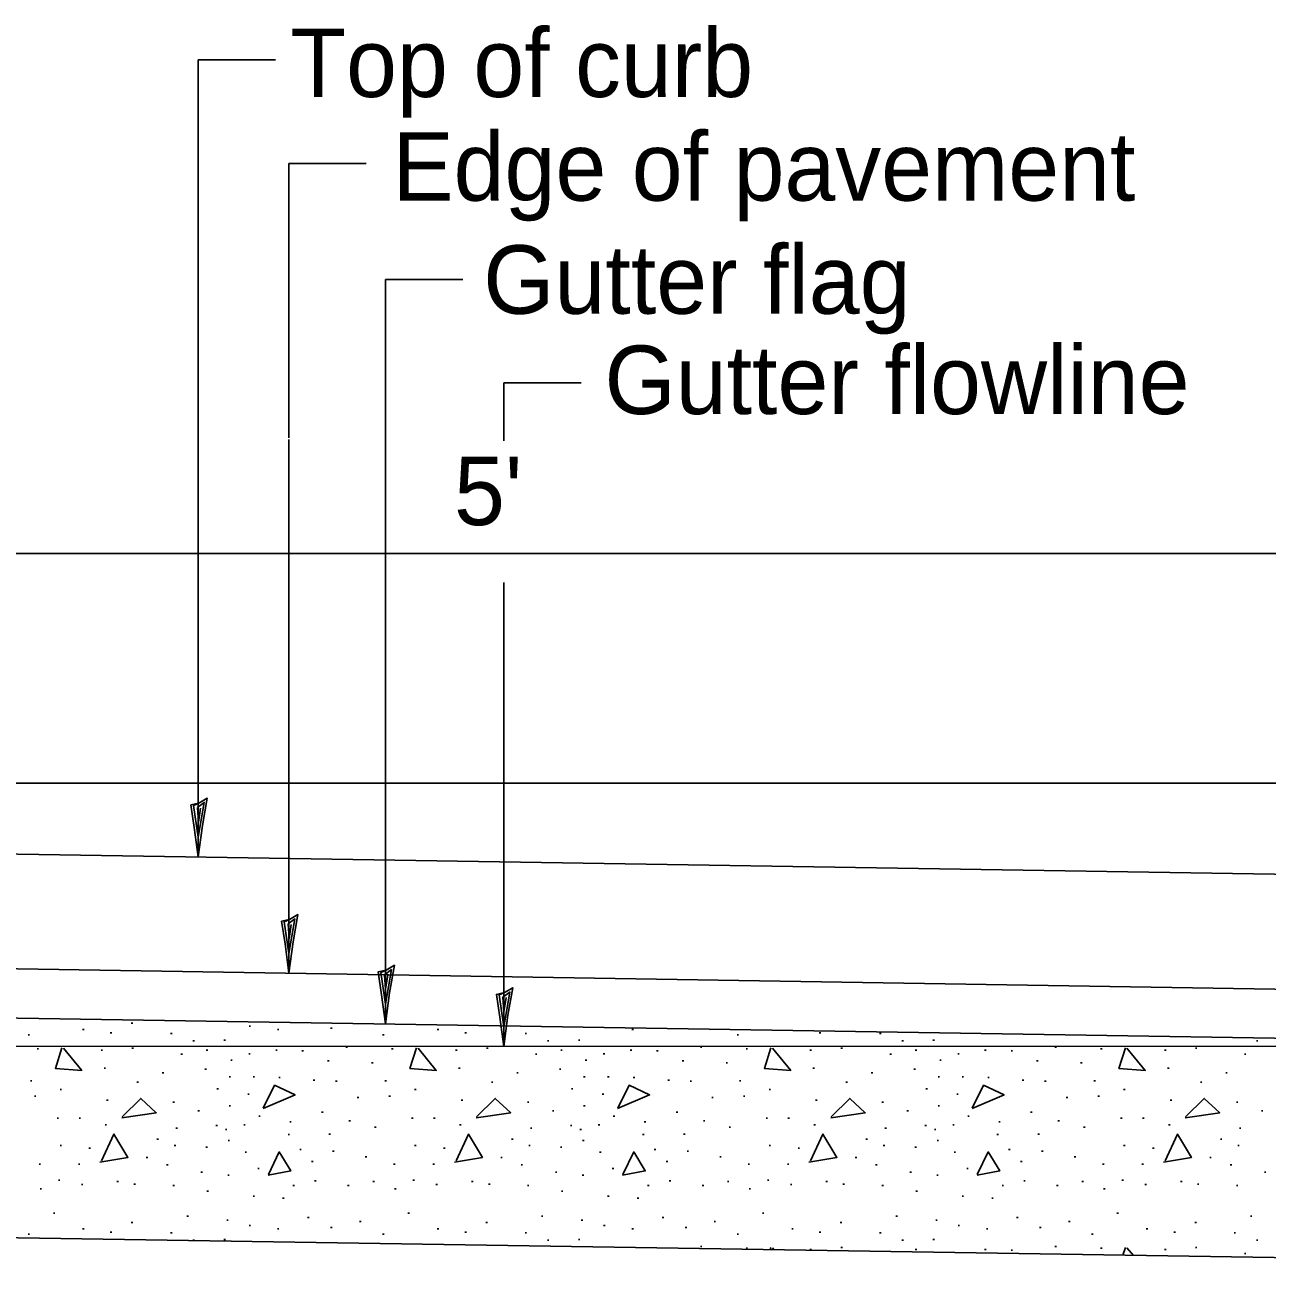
# Model space of a CAD drawing. Extents: x 0 to 2.83, y 0 to 1.83.
# Drawn here: x 1.1882 to 1.4, y 0.4586 to 0.6699 of the extents above; entities that cross this region are included whole.
import ezdxf

# ---------------------------------------------------------------- set-up
doc = ezdxf.new("R2010")
doc.units = 0
doc.layers.add('RD_Pr_Roadway_Notes', color=7, linetype='Continuous')
doc.layers.add('SH_General_Details', color=7, linetype='Continuous')

msp = doc.modelspace()

# ---------------------------------------------------------------- linework, layer by layer
at = {"layer": 'RD_Pr_Roadway_Notes'}
for p, q in [((1.23095, 0.6639), (1.21775, 0.6639)), ((1.21775, 0.6639), (1.21775, 0.52812)), ((1.24641, 0.64624), (1.23321, 0.64624)), ((1.23321, 0.64624), (1.23321, 0.59953)), ((1.26286, 0.62647), (1.24966, 0.62647)), ((1.24966, 0.62647), (1.24966, 0.59899)), ((1.28303, 0.60889), (1.26983, 0.60889)), ((1.26983, 0.60889), (1.26983, 0.59899)), ((1.23321, 0.59895), (1.23321, 0.5083)), ((1.24966, 0.59899), (1.24966, 0.49966)), ((1.26983, 0.57487), (1.26983, 0.49584))]:
    msp.add_line(p, q, dxfattribs=at)
for points in [[(1.21788, 0.5373), (1.21651, 0.53699), (1.2171, 0.53311), (1.21775, 0.52812), (1.21848, 0.53345), (1.2193, 0.53812), (1.21788, 0.5373), (1.21698, 0.53689), (1.21776, 0.53147), (1.2188, 0.5374), (1.21763, 0.53652), (1.21779, 0.53403), (1.21815, 0.53643)], [(1.23334, 0.51748), (1.23197, 0.51717), (1.23256, 0.51329), (1.23321, 0.5083), (1.23394, 0.51363), (1.23476, 0.5183), (1.23334, 0.51748), (1.23244, 0.51707), (1.23322, 0.51165), (1.23426, 0.51757), (1.23309, 0.5167), (1.23325, 0.51421), (1.23361, 0.51661)], [(1.24979, 0.50884), (1.24842, 0.50853), (1.24901, 0.50465), (1.24966, 0.49966), (1.25039, 0.50499), (1.25121, 0.50966), (1.24979, 0.50884), (1.24889, 0.50843), (1.24967, 0.50301), (1.25071, 0.50893), (1.24954, 0.50806), (1.2497, 0.50557), (1.25006, 0.50797)], [(1.26996, 0.50502), (1.26859, 0.50471), (1.26918, 0.50083), (1.26983, 0.49584), (1.27056, 0.50117), (1.27138, 0.50584), (1.26996, 0.50502), (1.26906, 0.50461), (1.26984, 0.49919), (1.27088, 0.50511), (1.26971, 0.50424), (1.26987, 0.50175), (1.27023, 0.50415)]]:
    msp.add_lwpolyline(points, dxfattribs=at)
at = {"layer": 'SH_General_Details'}
for p, q in [((1.23321, 0.59924), (1.23321, 0.59895)), ((1.08286, 0.57983), (1.48868, 0.57983)), ((1.48203, 0.52387), (0.43421, 0.5407)), ((1.08286, 0.5407), (1.49267, 0.5407)), ((1.48203, 0.5043), (0.43421, 0.52113)), ((1.08552, 0.5023), (1.48203, 0.49592)), ((1.20636, 0.49981), (1.20662, 0.49981)), ((1.18877, 0.49782), (1.18903, 0.49782)), ((1.19807, 0.49873), (1.19834, 0.49873)), ((1.20278, 0.49816), (1.20305, 0.49816)), ((1.21306, 0.49805), (1.21332, 0.49805)), ((1.22643, 0.4993), (1.2267, 0.4993)), ((1.23126, 0.49873), (1.23152, 0.49873)), ((1.24034, 0.49896), (1.2406, 0.49896)), ((1.24919, 0.49782), (1.24945, 0.49782)), ((1.25849, 0.49873), (1.25876, 0.49873)), ((1.26321, 0.49816), (1.26347, 0.49816)), ((1.27348, 0.49805), (1.27374, 0.49805)), ((1.29168, 0.49873), (1.29194, 0.49873)), ((1.30961, 0.49782), (1.30987, 0.49782)), ((1.32363, 0.49816), (1.32389, 0.49816)), ((1.3339, 0.49805), (1.33416, 0.49805)), ((1.48203, 0.49592), (1.08635, 0.49576)), ((1.20647, 0.49555), (1.20674, 0.49555)), ((1.21686, 0.4968), (1.21712, 0.4968)), ((1.22214, 0.49691), (1.2224, 0.49691)), ((1.24295, 0.49572), (1.24321, 0.49572)), ((1.2669, 0.49555), (1.26716, 0.49555)), ((1.27728, 0.4968), (1.27754, 0.4968)), ((1.28256, 0.49691), (1.28282, 0.49691)), ((1.30337, 0.49572), (1.30363, 0.49572)), ((1.32732, 0.49555), (1.32758, 0.49555)), ((1.3377, 0.4968), (1.33797, 0.4968)), ((1.34298, 0.49691), (1.34325, 0.49691)), ((1.36379, 0.49572), (1.36405, 0.49572)), ((1.38774, 0.49555), (1.388, 0.49555)), ((1.39812, 0.4968), (1.39839, 0.4968)), ((1.1903, 0.49544), (1.19056, 0.49544)), ((1.2012, 0.49521), (1.20146, 0.49521)), ((1.21482, 0.49453), (1.21508, 0.49453)), ((1.21913, 0.49521), (1.21939, 0.49521)), ((1.22331, 0.49351), (1.22357, 0.49351)), ((1.22637, 0.49459), (1.22664, 0.49459)), ((1.23097, 0.49521), (1.23123, 0.49521)), ((1.23545, 0.4951), (1.23572, 0.4951)), ((1.23982, 0.49339), (1.24009, 0.49339)), ((1.25072, 0.49544), (1.25098, 0.49544)), ((1.26162, 0.49521), (1.26188, 0.49521)), ((1.27524, 0.49453), (1.2755, 0.49453)), ((1.27955, 0.49521), (1.27982, 0.49521)), ((1.28373, 0.49351), (1.284, 0.49351)), ((1.2868, 0.49459), (1.28706, 0.49459)), ((1.29139, 0.49521), (1.29166, 0.49521)), ((1.29588, 0.4951), (1.29614, 0.4951)), ((1.30025, 0.49339), (1.30051, 0.49339)), ((1.31114, 0.49544), (1.31141, 0.49544)), ((1.32204, 0.49521), (1.3223, 0.49521)), ((1.33566, 0.49453), (1.33592, 0.49453)), ((1.33997, 0.49521), (1.34024, 0.49521)), ((1.34415, 0.49351), (1.34442, 0.49351)), ((1.34722, 0.49459), (1.34748, 0.49459)), ((1.35181, 0.49521), (1.35208, 0.49521)), ((1.3563, 0.4951), (1.35656, 0.4951)), ((1.36067, 0.49339), (1.36093, 0.49339)), ((1.37156, 0.49544), (1.37183, 0.49544)), ((1.38246, 0.49521), (1.38273, 0.49521)), ((1.39608, 0.49453), (1.39635, 0.49453)), ((1.20171, 0.49215), (1.20197, 0.49215)), ((1.21164, 0.49135), (1.2119, 0.49135)), ((1.2189, 0.49198), (1.21917, 0.49198)), ((1.24731, 0.49305), (1.24758, 0.49305)), ((1.26213, 0.49215), (1.26239, 0.49215)), ((1.27206, 0.49135), (1.27232, 0.49135)), ((1.27932, 0.49198), (1.27959, 0.49198)), ((1.30774, 0.49305), (1.308, 0.49305)), ((1.32255, 0.49215), (1.32281, 0.49215)), ((1.33248, 0.49135), (1.33274, 0.49135)), ((1.33975, 0.49198), (1.34001, 0.49198)), ((1.36816, 0.49305), (1.36842, 0.49305)), ((1.38297, 0.49215), (1.38323, 0.49215)), ((1.3929, 0.49135), (1.39317, 0.49135)), ((1.18916, 0.48999), (1.18943, 0.48999)), ((1.20732, 0.48976), (1.20759, 0.48976)), ((1.22303, 0.49067), (1.22329, 0.49067)), ((1.22711, 0.49067), (1.22738, 0.49067)), ((1.23148, 0.49056), (1.23174, 0.49056)), ((1.23738, 0.4901), (1.23765, 0.4901)), ((1.24119, 0.48993), (1.24145, 0.48993)), ((1.24958, 0.48999), (1.24985, 0.48999)), ((1.26775, 0.48976), (1.26801, 0.48976)), ((1.28345, 0.49067), (1.28371, 0.49067)), ((1.28753, 0.49067), (1.2878, 0.49067)), ((1.2919, 0.49056), (1.29217, 0.49056)), ((1.29781, 0.4901), (1.29807, 0.4901)), ((1.30161, 0.48993), (1.30187, 0.48993)), ((1.31001, 0.48999), (1.31027, 0.48999)), ((1.32817, 0.48976), (1.32843, 0.48976)), ((1.34387, 0.49067), (1.34413, 0.49067)), ((1.34796, 0.49067), (1.34822, 0.49067)), ((1.35233, 0.49056), (1.35259, 0.49056)), ((1.35823, 0.4901), (1.35849, 0.4901)), ((1.36203, 0.48993), (1.36229, 0.48993)), ((1.37043, 0.48999), (1.37069, 0.48999)), ((1.38859, 0.48976), (1.38885, 0.48976)), ((1.18985, 0.48738), (1.19011, 0.48738)), ((1.19422, 0.48851), (1.19448, 0.48851)), ((1.22095, 0.48863), (1.22121, 0.48863)), ((1.2262, 0.48772), (1.22647, 0.48772)), ((1.24488, 0.48715), (1.24514, 0.48715)), ((1.25027, 0.48738), (1.25053, 0.48738)), ((1.25464, 0.48851), (1.2549, 0.48851)), ((1.28137, 0.48863), (1.28163, 0.48863)), ((1.28663, 0.48772), (1.28689, 0.48772)), ((1.3053, 0.48715), (1.30556, 0.48715)), ((1.31069, 0.48738), (1.31095, 0.48738)), ((1.31506, 0.48851), (1.31532, 0.48851)), ((1.34179, 0.48863), (1.34205, 0.48863)), ((1.34705, 0.48772), (1.34731, 0.48772)), ((1.36572, 0.48715), (1.36598, 0.48715)), ((1.37111, 0.48738), (1.37138, 0.48738)), ((1.37548, 0.48851), (1.37574, 0.48851)), ((1.20216, 0.4867), (1.20242, 0.4867)), ((1.21346, 0.48636), (1.21372, 0.48636)), ((1.22303, 0.48573), (1.22329, 0.48573)), ((1.26258, 0.4867), (1.26285, 0.4867)), ((1.27388, 0.48636), (1.27414, 0.48636)), ((1.28345, 0.48573), (1.28371, 0.48573)), ((1.323, 0.4867), (1.32327, 0.4867)), ((1.3343, 0.48636), (1.33456, 0.48636)), ((1.34387, 0.48573), (1.34413, 0.48573)), ((1.38343, 0.4867), (1.38369, 0.4867)), ((1.39472, 0.48636), (1.39498, 0.48636)), ((1.1937, 0.48363), (1.19397, 0.48363)), ((1.19745, 0.48363), (1.19771, 0.48363)), ((1.21771, 0.48488), (1.21797, 0.48488)), ((1.22808, 0.48397), (1.22834, 0.48397)), ((1.23336, 0.48301), (1.23362, 0.48301)), ((1.2388, 0.48465), (1.23907, 0.48465)), ((1.24346, 0.48318), (1.24372, 0.48318)), ((1.25413, 0.48363), (1.25439, 0.48363)), ((1.25787, 0.48363), (1.25814, 0.48363)), ((1.27813, 0.48488), (1.2784, 0.48488)), ((1.2885, 0.48397), (1.28876, 0.48397)), ((1.29378, 0.48301), (1.29404, 0.48301)), ((1.29922, 0.48465), (1.29949, 0.48465)), ((1.30388, 0.48318), (1.30414, 0.48318)), ((1.31455, 0.48363), (1.31481, 0.48363)), ((1.31829, 0.48363), (1.31856, 0.48363)), ((1.33855, 0.48488), (1.33882, 0.48488)), ((1.34892, 0.48397), (1.34919, 0.48397)), ((1.3542, 0.48301), (1.35446, 0.48301)), ((1.35965, 0.48465), (1.35991, 0.48465)), ((1.3643, 0.48318), (1.36456, 0.48318)), ((1.37497, 0.48363), (1.37523, 0.48363)), ((1.37871, 0.48363), (1.37898, 0.48363)), ((1.39898, 0.48488), (1.39924, 0.48488)), ((1.20188, 0.4825), (1.20214, 0.4825)), ((1.21397, 0.48193), (1.21423, 0.48193)), ((1.22078, 0.48239), (1.22104, 0.48239)), ((1.2224, 0.4817), (1.22267, 0.4817)), ((1.22552, 0.4825), (1.22579, 0.4825)), ((1.23307, 0.48082), (1.23334, 0.48082)), ((1.24005, 0.48091), (1.24032, 0.48091)), ((1.24783, 0.4821), (1.24809, 0.4821)), ((1.2623, 0.4825), (1.26256, 0.4825)), ((1.27439, 0.48193), (1.27465, 0.48193)), ((1.2812, 0.48239), (1.28146, 0.48239)), ((1.28282, 0.4817), (1.28309, 0.4817)), ((1.28594, 0.4825), (1.28621, 0.4825)), ((1.29349, 0.48082), (1.29376, 0.48082)), ((1.30047, 0.48091), (1.30074, 0.48091)), ((1.30825, 0.4821), (1.30851, 0.4821)), ((1.32272, 0.4825), (1.32298, 0.4825)), ((1.33481, 0.48193), (1.33507, 0.48193)), ((1.34162, 0.48239), (1.34188, 0.48239)), ((1.34325, 0.4817), (1.34351, 0.4817)), ((1.34637, 0.4825), (1.34663, 0.4825)), ((1.35391, 0.48082), (1.35418, 0.48082)), ((1.36089, 0.48091), (1.36116, 0.48091)), ((1.36867, 0.4821), (1.36893, 0.4821)), ((1.38314, 0.4825), (1.38341, 0.4825)), ((1.39523, 0.48193), (1.39549, 0.48193)), ((1.19421, 0.47894), (1.19448, 0.47894)), ((1.21073, 0.48002), (1.211, 0.48002)), ((1.21368, 0.47894), (1.21394, 0.47894)), ((1.21907, 0.47866), (1.21934, 0.47866)), ((1.22285, 0.4798), (1.22312, 0.4798)), ((1.25464, 0.47894), (1.2549, 0.47894)), ((1.27115, 0.48002), (1.27142, 0.48002)), ((1.2741, 0.47894), (1.27437, 0.47894)), ((1.27949, 0.47866), (1.27976, 0.47866)), ((1.28328, 0.4798), (1.28354, 0.4798)), ((1.31506, 0.47894), (1.31532, 0.47894)), ((1.33157, 0.48002), (1.33184, 0.48002)), ((1.33452, 0.47894), (1.33479, 0.47894)), ((1.33992, 0.47866), (1.34018, 0.47866)), ((1.3437, 0.4798), (1.34396, 0.4798)), ((1.37548, 0.47894), (1.37574, 0.47894)), ((1.39199, 0.48002), (1.39226, 0.48002)), ((1.39495, 0.47894), (1.39521, 0.47894)), ((1.19915, 0.47849), (1.19942, 0.47849)), ((1.20891, 0.4769), (1.20918, 0.4769)), ((1.22575, 0.47781), (1.22601, 0.47781)), ((1.23506, 0.47826), (1.23532, 0.47826)), ((1.24067, 0.47798), (1.24094, 0.47798)), ((1.24624, 0.47701), (1.2465, 0.47701)), ((1.25957, 0.47849), (1.25984, 0.47849)), ((1.26933, 0.4769), (1.2696, 0.4769)), ((1.28617, 0.47781), (1.28644, 0.47781)), ((1.29548, 0.47826), (1.29574, 0.47826)), ((1.3011, 0.47798), (1.30136, 0.47798)), ((1.30666, 0.47701), (1.30692, 0.47701)), ((1.32, 0.47849), (1.32026, 0.47849)), ((1.32976, 0.4769), (1.33002, 0.4769)), ((1.34659, 0.47781), (1.34686, 0.47781)), ((1.3559, 0.47826), (1.35617, 0.47826)), ((1.36152, 0.47798), (1.36178, 0.47798)), ((1.36708, 0.47701), (1.36734, 0.47701)), ((1.38042, 0.47849), (1.38068, 0.47849)), ((1.39018, 0.4769), (1.39044, 0.4769)), ((1.19064, 0.47577), (1.1909, 0.47577)), ((1.19734, 0.47577), (1.1976, 0.47577)), ((1.21238, 0.47565), (1.21264, 0.47565)), ((1.21822, 0.4744), (1.21849, 0.4744)), ((1.22791, 0.47503), (1.22817, 0.47503)), ((1.2371, 0.47622), (1.23737, 0.47622)), ((1.25106, 0.47577), (1.25133, 0.47577)), ((1.25776, 0.47577), (1.25802, 0.47577)), ((1.2728, 0.47565), (1.27306, 0.47565)), ((1.27864, 0.4744), (1.27891, 0.4744)), ((1.28833, 0.47503), (1.28859, 0.47503)), ((1.29752, 0.47622), (1.29779, 0.47622)), ((1.31148, 0.47577), (1.31175, 0.47577)), ((1.31818, 0.47577), (1.31844, 0.47577)), ((1.33322, 0.47565), (1.33348, 0.47565)), ((1.33906, 0.4744), (1.33933, 0.4744)), ((1.34875, 0.47503), (1.34901, 0.47503)), ((1.35794, 0.47622), (1.35821, 0.47622)), ((1.3719, 0.47577), (1.37217, 0.47577)), ((1.3786, 0.47577), (1.37887, 0.47577)), ((1.39364, 0.47565), (1.39391, 0.47565)), ((1.39949, 0.4744), (1.39975, 0.4744)), ((1.19393, 0.47304), (1.1942, 0.47304)), ((1.19785, 0.4723), (1.19811, 0.4723)), ((1.20392, 0.47281), (1.20418, 0.47281)), ((1.20681, 0.47236), (1.20708, 0.47236)), ((1.2228, 0.47389), (1.22306, 0.47389)), ((1.23761, 0.47293), (1.23788, 0.47293)), ((1.24754, 0.47281), (1.24781, 0.47281)), ((1.25435, 0.47304), (1.25462, 0.47304)), ((1.25827, 0.4723), (1.25853, 0.4723)), ((1.26434, 0.47281), (1.26461, 0.47281)), ((1.26723, 0.47236), (1.2675, 0.47236)), ((1.28322, 0.47389), (1.28348, 0.47389)), ((1.29803, 0.47293), (1.2983, 0.47293)), ((1.30797, 0.47281), (1.30823, 0.47281)), ((1.31477, 0.47304), (1.31504, 0.47304)), ((1.31869, 0.4723), (1.31895, 0.4723)), ((1.32476, 0.47281), (1.32503, 0.47281)), ((1.32766, 0.47236), (1.32792, 0.47236)), ((1.34364, 0.47389), (1.34391, 0.47389)), ((1.35846, 0.47293), (1.35872, 0.47293)), ((1.36839, 0.47281), (1.36865, 0.47281)), ((1.3752, 0.47304), (1.37546, 0.47304)), ((1.37911, 0.4723), (1.37938, 0.4723)), ((1.38519, 0.47281), (1.38545, 0.47281)), ((1.38808, 0.47236), (1.38834, 0.47236)), ((1.19081, 0.47157), (1.19107, 0.47157)), ((1.21345, 0.47213), (1.21372, 0.47213)), ((1.21924, 0.47117), (1.21951, 0.47117)), ((1.22711, 0.47032), (1.22738, 0.47032)), ((1.23392, 0.47213), (1.23419, 0.47213)), ((1.24323, 0.47213), (1.24349, 0.47213)), ((1.25123, 0.47157), (1.2515, 0.47157)), ((1.27388, 0.47213), (1.27414, 0.47213)), ((1.27966, 0.47117), (1.27993, 0.47117)), ((1.28753, 0.47032), (1.2878, 0.47032)), ((1.29434, 0.47213), (1.29461, 0.47213)), ((1.30365, 0.47213), (1.30392, 0.47213)), ((1.31165, 0.47157), (1.31192, 0.47157)), ((1.3343, 0.47213), (1.33456, 0.47213)), ((1.34009, 0.47117), (1.34035, 0.47117)), ((1.34796, 0.47032), (1.34822, 0.47032)), ((1.35477, 0.47213), (1.35503, 0.47213)), ((1.36407, 0.47213), (1.36434, 0.47213)), ((1.37207, 0.47157), (1.37234, 0.47157)), ((1.39472, 0.47213), (1.39498, 0.47213)), ((1.23216, 0.46998), (1.23243, 0.46998)), ((1.29258, 0.46998), (1.29285, 0.46998)), ((1.35301, 0.46998), (1.35327, 0.46998)), ((1.19308, 0.46742), (1.19334, 0.46742)), ((1.20636, 0.46583), (1.20662, 0.46583)), ((1.21584, 0.46691), (1.2161, 0.46691)), ((1.22263, 0.46623), (1.22289, 0.46623)), ((1.23642, 0.46669), (1.23668, 0.46669)), ((1.24527, 0.466), (1.24554, 0.466)), ((1.2535, 0.46742), (1.25377, 0.46742)), ((1.26678, 0.46583), (1.26705, 0.46583)), ((1.27626, 0.46691), (1.27652, 0.46691)), ((1.28305, 0.46623), (1.28331, 0.46623)), ((1.29684, 0.46669), (1.2971, 0.46669)), ((1.30569, 0.466), (1.30596, 0.466)), ((1.31392, 0.46742), (1.31419, 0.46742)), ((1.3272, 0.46583), (1.32747, 0.46583)), ((1.33668, 0.46691), (1.33694, 0.46691)), ((1.34347, 0.46623), (1.34374, 0.46623)), ((1.35726, 0.46669), (1.35753, 0.46669)), ((1.36612, 0.466), (1.36638, 0.466)), ((1.37435, 0.46742), (1.37461, 0.46742)), ((1.38762, 0.46583), (1.38789, 0.46583)), ((1.3971, 0.46691), (1.39737, 0.46691)), ((1.48203, 0.45858), (1.11346, 0.4644)), ((1.18877, 0.46385), (1.18903, 0.46385)), ((1.19807, 0.46476), (1.19834, 0.46476)), ((1.20278, 0.46419), (1.20305, 0.46419)), ((1.21306, 0.46407), (1.21332, 0.46407)), ((1.22643, 0.46532), (1.2267, 0.46532)), ((1.23126, 0.46476), (1.23152, 0.46476)), ((1.24034, 0.46498), (1.2406, 0.46498)), ((1.24919, 0.46385), (1.24945, 0.46385)), ((1.25849, 0.46476), (1.25876, 0.46476)), ((1.26321, 0.46419), (1.26347, 0.46419)), ((1.27348, 0.46407), (1.27374, 0.46407)), ((1.28685, 0.46532), (1.28712, 0.46532)), ((1.29168, 0.46476), (1.29194, 0.46476)), ((1.30076, 0.46498), (1.30102, 0.46498)), ((1.30961, 0.46385), (1.30987, 0.46385)), ((1.31892, 0.46476), (1.31918, 0.46476)), ((1.32363, 0.46419), (1.32389, 0.46419)), ((1.3339, 0.46407), (1.33416, 0.46407)), ((1.34727, 0.46532), (1.34754, 0.46532)), ((1.3521, 0.46476), (1.35236, 0.46476)), ((1.36118, 0.46498), (1.36144, 0.46498)), ((1.37003, 0.46385), (1.3703, 0.46385)), ((1.37934, 0.46476), (1.3796, 0.46476)), ((1.38405, 0.46419), (1.38431, 0.46419)), ((1.39432, 0.46407), (1.39459, 0.46407)), ((1.21686, 0.46283), (1.21712, 0.46283)), ((1.22214, 0.46294), (1.2224, 0.46294)), ((1.27728, 0.46283), (1.27754, 0.46283)), ((1.28256, 0.46294), (1.28282, 0.46294)), ((1.30337, 0.46175), (1.30363, 0.46175)), ((1.3377, 0.46283), (1.33797, 0.46283)), ((1.34298, 0.46294), (1.34325, 0.46294)), ((1.36379, 0.46175), (1.36405, 0.46175)), ((1.39812, 0.46283), (1.39839, 0.46283)), ((1.31114, 0.46146), (1.31141, 0.46146)), ((1.32204, 0.46124), (1.3223, 0.46124)), ((1.32732, 0.46158), (1.32758, 0.46158)), ((1.33997, 0.46124), (1.34024, 0.46124)), ((1.35181, 0.46124), (1.35208, 0.46124)), ((1.3563, 0.46112), (1.35656, 0.46112)), ((1.37156, 0.46146), (1.37183, 0.46146)), ((1.38246, 0.46124), (1.38273, 0.46124)), ((1.38774, 0.46158), (1.388, 0.46158)), ((1.39608, 0.46056), (1.39635, 0.46056))]:
    msp.add_line(p, q, dxfattribs=at)
for points in [[(1.19481, 0.49552), (1.19791, 0.49175), (1.19342, 0.49208), (1.19454, 0.49558)], [(1.25523, 0.49552), (1.25834, 0.49175), (1.25384, 0.49208), (1.25496, 0.49558)], [(1.31565, 0.49552), (1.31876, 0.49175), (1.31426, 0.49208), (1.31539, 0.49558)], [(1.37607, 0.49552), (1.37918, 0.49175), (1.37468, 0.49208), (1.37581, 0.49558)], [(1.22886, 0.48534), (1.23077, 0.48924), (1.23428, 0.48759), (1.22882, 0.48526)], [(1.28928, 0.48534), (1.2912, 0.48924), (1.2947, 0.48759), (1.28924, 0.48526)], [(1.3497, 0.48534), (1.35162, 0.48924), (1.35512, 0.48759), (1.34966, 0.48526)], [(1.20479, 0.48382), (1.20796, 0.48699), (1.21061, 0.48455), (1.20473, 0.48369)], [(1.26521, 0.48382), (1.26838, 0.48699), (1.27103, 0.48455), (1.26515, 0.48369)], [(1.32563, 0.48382), (1.32881, 0.48699), (1.33145, 0.48455), (1.32557, 0.48369)], [(1.38605, 0.48382), (1.38923, 0.48699), (1.39187, 0.48455), (1.386, 0.48369)], [(1.20129, 0.47635), (1.2034, 0.48091), (1.20578, 0.47694), (1.20102, 0.47615)], [(1.26171, 0.47635), (1.26382, 0.48091), (1.2662, 0.47694), (1.26144, 0.47615)], [(1.32213, 0.47635), (1.32424, 0.48091), (1.32662, 0.47694), (1.32186, 0.47615)], [(1.38255, 0.47635), (1.38467, 0.48091), (1.38704, 0.47694), (1.38228, 0.47615)], [(1.22972, 0.47403), (1.23157, 0.47787), (1.23355, 0.47463), (1.22968, 0.4739)], [(1.29014, 0.47403), (1.29199, 0.47787), (1.29397, 0.47463), (1.2901, 0.4739)], [(1.35056, 0.47403), (1.35241, 0.47787), (1.35439, 0.47463), (1.35053, 0.4739)], [(1.31526, 0.46121), (1.31539, 0.46161)], [(1.37538, 0.46027), (1.37581, 0.46161)], [(1.31565, 0.46154), (1.31593, 0.4612)], [(1.37607, 0.46154), (1.37715, 0.46024)]]:
    msp.add_lwpolyline(points, dxfattribs=at)

# ---------------------------------------------------------------- texts
at = {"layer": 'RD_Pr_Roadway_Notes'}
for s, p in [('Top of curb', (1.23344, 0.65757)), ('Edge of pavement', (1.25089, 0.63991)), ('Gutter flag', (1.26635, 0.62064)), ('Gutter flowline', (1.28702, 0.60356))]:
    msp.add_text(s, height=0.0116667, dxfattribs=at).set_placement(p)
at = {"layer": 'SH_General_Details'}
msp.add_text("5'", height=0.011667, dxfattribs=at).set_placement((1.26137, 0.58464))

doc.saveas('drawing.dxf')
